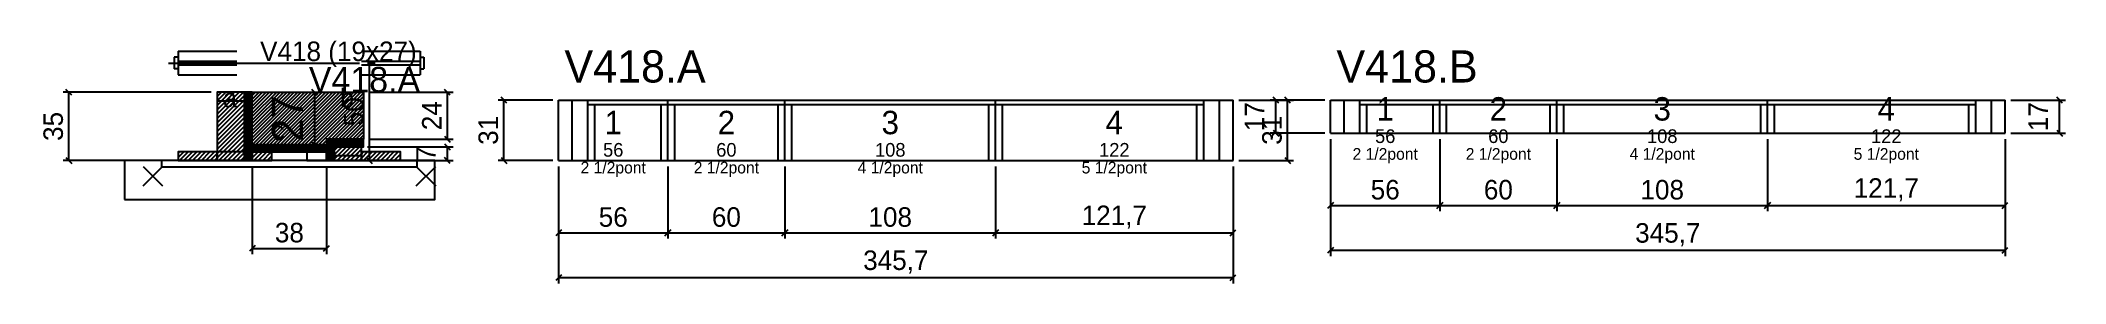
# Model space of a CAD drawing. Extents: x -69 to 969, y -94 to 31.
import ezdxf
from ezdxf.enums import TextEntityAlignment as Align

# ---------------------------------------------------------------- set-up
doc = ezdxf.new("R2010")
doc.units = 0
for name, color, linetype in [('5', 5, 'Continuous'), ('barrote', 126, 'Continuous'), ('CONCRETO', 251, 'Continuous'), ('COTA', 241, 'Continuous'), ('Cota Seção (2x)', 241, 'Continuous'), ('detalhes', 7, 'Continuous'), ('Hachura', 251, 'Continuous'), ('Madeira', 126, 'Continuous'), ('NOMENCLATURA', 7, 'Continuous'), ('Painéis', 200, 'Continuous'), ('presilha', 224, 'Continuous'), ('SARR_2.2x7', 40, 'Continuous'), ('SARR_3.5x7', 81, 'Continuous'), ('SCO-___-LAJ', 224, 'Continuous'), ('TENSOR', 224, 'Continuous'), ('texto', 7, 'Continuous'), ('Texto Seção', 7, 'Continuous')]:
    doc.layers.add(name, color=color, linetype=linetype)
doc.dimstyles.new('PAINEL', dxfattribs={"dimtxt": 10, "dimasz": 3, "dimexe": 3, "dimexo": 3, "dimgap": 3, "dimtad": 1, "dimblk": 'OBLIQUE', "dimblk1": 'OBLIQUE', "dimcen": 2.5, "dimclrd": 4, "dimclre": 4, "dimclrt": 240, "dimazin": 3, "dimtfac": 1, "dimtmove": 0, "dimatfit": 3})
doc.dimstyles.new('SECAO2X', dxfattribs={"dimtxt": 16, "dimasz": 3, "dimexe": 3, "dimexo": 3, "dimgap": 3, "dimtad": 1, "dimblk": 'OBLIQUE', "dimblk1": 'OBLIQUE', "dimcen": 2.5, "dimclrd": 4, "dimclre": 4, "dimclrt": 240, "dimazin": 3, "dimtfac": 1, "dimtmove": 0, "dimatfit": 3})

# ---------------------------------------------------------------- blocks, each defined once
blk = doc.blocks.new('_OBLIQUE')
at = {"color": 0, "linetype": 'BYBLOCK'}
blk.add_line((-0.5, -0.5), (0.5, 0.5), dxfattribs=at)

msp = doc.modelspace()

# ---------------------------------------------------------------- hatches: boundary and pattern name
at = {"layer": 'COTA'}
h = msp.add_hatch(dxfattribs=at)
h.set_pattern_fill('ANSI31', scale=0.4)
h.paths.add_polyline_path([(40, -23), (40, 4), (97, 4), (97, -20), (78, -20), (78, -23)])
at = {"layer": 'Hachura'}
h = msp.add_hatch(dxfattribs=at)
h.set_pattern_fill('ANSI31', scale=0.5)
h.paths.add_polyline_path([(22, -31), (36, -31), (36, 4), (22, 4)])
h = msp.add_hatch(dxfattribs=at)
h.set_pattern_fill('ANSI31', scale=0.5)
h.paths.add_polyline_path([(22, -0.4), (36, -0.4), (36, 4), (22, 4)])
h = msp.add_hatch(dxfattribs=at)
h.set_pattern_fill('SOLID')
h.paths.add_polyline_path([(36, -31), (40, -31), (40, 4), (36, 4)])
h = msp.add_hatch(dxfattribs=at)
h.set_pattern_fill('SOLID')
h.paths.add_polyline_path([(78, -24), (97, -24), (97, -20), (78, -20)])
h = msp.add_hatch(dxfattribs=at)
h.set_pattern_fill('ANSI31', scale=0.5)
h.paths.add_polyline_path([(2, -31), (22, -31), (22, -26.6), (2, -26.6)])
h = msp.add_hatch(dxfattribs=at)
h.set_pattern_fill('SOLID')
h.paths.add_polyline_path([(40, -26.6), (78, -26.6), (78, -23), (40, -23)])
h = msp.add_hatch(dxfattribs=at)
h.set_pattern_fill('ANSI31', scale=0.5)
h.paths.add_polyline_path([(40, -31), (50, -31), (50, -26.6), (40, -26.6)])
h = msp.add_hatch(dxfattribs=at)
h.set_pattern_fill('SOLID')
h.paths.add_polyline_path([(78, -31), (82, -31), (82, -24), (78, -24)])
h = msp.add_hatch(dxfattribs=at)
h.set_pattern_fill('ANSI31', scale=0.5)
h.paths.add_polyline_path([(82, -31), (96, -31), (96, -24), (82, -24)])
h = msp.add_hatch(dxfattribs=at)
h.set_pattern_fill('ANSI31', scale=0.5)
h.paths.add_polyline_path([(82, -28.4), (96, -28.4), (96, -24), (82, -24)])
h = msp.add_hatch(dxfattribs=at)
h.set_pattern_fill('ANSI31', scale=0.5)
h.paths.add_polyline_path([(96, -31), (116, -31), (116, -26.6), (96, -26.6)])

# ---------------------------------------------------------------- linework, layer by layer
for p, q in [((0, 22), (0, 16)), ((2, 22), (0, 22)), ((2, 25), (32, 25)), ((2, 25), (2, 13)), ((96, 25), (126, 25)), ((126, 25), (126, 13)), ((126, 22), (128, 22)), ((128, 22), (128, 16)), ((2, 16), (0, 16)), ((2, 20), (32, 20)), ((2, 18), (32, 18)), ((2, 13), (32, 13)), ((96, 20), (126, 20)), ((96, 18), (126, 18)), ((96, 13), (126, 13)), ((126, 16), (128, 16))]:
    msp.add_line(p, q)
at = {"layer": 'barrote'}
msp.add_lwpolyline([(-25.5, -51), (133.5, -51), (133.5, -31), (-25.5, -31)], close=True, dxfattribs=at)
at = {"layer": 'CONCRETO'}
msp.add_lwpolyline([(40, -23), (40, 4), (97, 4), (97, -20), (78, -20), (78, -23)], close=True, dxfattribs=at)
at = {"layer": 'Madeira'}
for points in [[(22, -31), (36, -31), (36, 4), (22, 4)], [(22, -0.4), (36, -0.4), (36, 4), (22, 4)], [(2, -31), (22, -31), (22, -26.6), (2, -26.6)], [(22, -31), (36, -31), (36, -26.6), (22, -26.6)], [(40, -31), (50, -31), (50, -26.6), (40, -26.6)], [(68, -31), (78, -31), (78, -26.6), (68, -26.6)], [(82, -31), (96, -31), (96, -24), (82, -24)], [(82, -28.4), (96, -28.4), (96, -24), (82, -24)], [(96, -31), (116, -31), (116, -26.6), (96, -26.6)]]:
    msp.add_lwpolyline(points, close=True, dxfattribs=at)
at = {"layer": 'Painéis'}
for p, q in [((197, 0), (253, 0)), ((197, -31), (197, 0)), ((253, -31), (253, 0)), ((253, -31), (253, 0)), ((253, 0), (313, 0)), ((253, -31), (253, 0)), ((313, -31), (313, 0)), ((313, -31), (313, 0)), ((313, 0), (421, 0)), ((313, -31), (313, 0)), ((421, -31), (421, 0)), ((421, -31), (421, 0)), ((421, 0), (542.7, 0)), ((421, -31), (421, 0)), ((542.7, -31), (542.7, 0)), ((592.7, 0), (648.7, 0)), ((592.7, -17), (592.7, 0)), ((648.7, -17), (648.7, 0)), ((648.7, -17), (648.7, 0)), ((648.7, 0), (708.7, 0)), ((648.7, -17), (648.7, 0)), ((708.7, -17), (708.7, 0)), ((708.7, -17), (708.7, 0)), ((708.7, 0), (816.7, 0)), ((708.7, -17), (708.7, 0)), ((816.7, -17), (816.7, 0)), ((816.7, -17), (816.7, 0)), ((816.7, 0), (938.4, 0)), ((816.7, -17), (816.7, 0)), ((938.4, -17), (938.4, 0)), ((592.7, -17), (648.7, -17)), ((648.7, -17), (708.7, -17)), ((708.7, -17), (816.7, -17)), ((816.7, -17), (938.4, -17)), ((197, -31), (253, -31)), ((253, -31), (313, -31)), ((313, -31), (421, -31)), ((421, -31), (542.7, -31))]:
    msp.add_line(p, q, dxfattribs=at)
for points in [[(36, -31), (40, -31), (40, 4), (36, 4)], [(78, -24), (97, -24), (97, -20), (78, -20)], [(40, -26.6), (78, -26.6), (78, -23), (40, -23)], [(78, -31), (82, -31), (82, -24), (78, -24)]]:
    msp.add_lwpolyline(points, close=True, dxfattribs=at)
at = {"layer": 'presilha'}
for p, q in [((-16, -44), (-6, -34)), ((-16, -34), (-6, -44)), ((124, -44), (134, -34)), ((124, -34), (134, -44))]:
    msp.add_line(p, q, dxfattribs=at)
at = {"layer": 'SARR_2.2x7'}
for p, q in [((204, -31), (204, 0)), ((535.7, -31), (535.7, 0)), ((599.7, -17), (599.7, 0)), ((931.4, -17), (931.4, 0)), ((212, -2.2), (253, -2.2)), ((253, -2.2), (313, -2.2)), ((313, -2.2), (421, -2.2)), ((421, -2.2), (527.7, -2.2)), ((607.7, -2.2), (648.7, -2.2)), ((648.7, -2.2), (708.7, -2.2)), ((708.7, -2.2), (816.7, -2.2)), ((816.7, -2.2), (923.4, -2.2))]:
    msp.add_line(p, q, dxfattribs=at)
at = {"layer": 'SARR_3.5x7'}
for p, q in [((212, -31), (212, 0)), ((253, -31), (253, 0)), ((253, -31), (253, 0)), ((313, -31), (313, 0)), ((313, -31), (313, 0)), ((421, -31), (421, 0)), ((421, -31), (421, 0)), ((527.7, -31), (527.7, 0)), ((607.7, -17), (607.7, 0)), ((648.7, -17), (648.7, 0)), ((648.7, -17), (648.7, 0)), ((708.7, -17), (708.7, 0)), ((708.7, -17), (708.7, 0)), ((816.7, -17), (816.7, 0)), ((816.7, -17), (816.7, 0)), ((923.4, -17), (923.4, 0)), ((215.5, -31), (215.5, -2.2)), ((249.5, -31), (249.5, -2.2)), ((256.5, -31), (256.5, -2.2)), ((309.5, -31), (309.5, -2.2)), ((316.5, -31), (316.5, -2.2)), ((417.5, -31), (417.5, -2.2)), ((424.5, -31), (424.5, -2.2)), ((524.2, -31), (524.2, -2.2)), ((611.2, -17), (611.2, -2.2)), ((645.2, -17), (645.2, -2.2)), ((652.2, -17), (652.2, -2.2)), ((705.2, -17), (705.2, -2.2)), ((712.2, -17), (712.2, -2.2)), ((813.2, -17), (813.2, -2.2)), ((820.2, -17), (820.2, -2.2)), ((919.9, -17), (919.9, -2.2)), ((607.7, -17), (611.2, -17)), ((645.2, -17), (648.7, -17)), ((648.7, -17), (652.2, -17)), ((705.2, -17), (708.7, -17)), ((708.7, -17), (712.2, -17)), ((813.2, -17), (816.7, -17)), ((816.7, -17), (820.2, -17)), ((919.9, -17), (923.4, -17)), ((212, -31), (215.5, -31)), ((249.5, -31), (253, -31)), ((253, -31), (256.5, -31)), ((309.5, -31), (313, -31)), ((313, -31), (316.5, -31)), ((417.5, -31), (421, -31)), ((421, -31), (424.5, -31)), ((524.2, -31), (527.7, -31))]:
    msp.add_line(p, q, dxfattribs=at)
at = {"layer": 'SCO-___-LAJ'}
msp.add_lwpolyline([(-6.5, -34.2), (124.5, -34.2), (124.5, -31), (-6.5, -31)], close=True, dxfattribs=at)
at = {"layer": 'TENSOR'}
msp.add_line((-3, 19), (95, 19), dxfattribs=at)

# ---------------------------------------------------------------- texts
at = {"layer": '5'}
for s, height, p in [('1', 12, (620.7, -4.5)), ('2', 12, (678.7, -4.5)), ('3', 12, (762.7, -4.5)), ('4', 12, (877.55, -4.5)), ('1', 12, (225, -11.5)), ('2', 12, (283, -11.5)), ('3', 12, (367, -11.5)), ('4', 12, (481.85, -11.5)), ('56', 7, (620.7, -18.5)), ('60', 7, (678.7, -18.5)), ('108', 7, (762.7, -18.5)), ('122', 7, (877.55, -18.5)), ('56', 7, (225, -25.5)), ('60', 7, (283, -25.5)), ('108', 7, (367, -25.5)), ('122', 7, (481.85, -25.5))]:
    msp.add_text(s, height=height, dxfattribs=at).set_placement(p, align=Align.MIDDLE_CENTER)
at = {"layer": 'detalhes'}
for s, p in [('a', (25, -3.7)), ('b', (85, -3.7)), ('c', (50, -20.5))]:
    msp.add_text(s, height=9.6, dxfattribs=at).set_placement(p)
at = {"layer": 'NOMENCLATURA'}
for s, p in [('V418.A', (200, 9)), ('V418.B', (595.7, 9))]:
    msp.add_text(s, height=16.5, dxfattribs=at).set_placement(p)
at = {"layer": 'texto', "char_height": 6, "attachment_point": 5}
for s, insert in [('2 1/2pont', (620.7, -28.5)), ('2 1/2pont', (678.7, -28.5)), ('4 1/2pont', (762.7, -28.5)), ('5 1/2pont', (877.55, -28.5)), ('2 1/2pont', (225, -35.5)), ('2 1/2pont', (283, -35.5)), ('4 1/2pont', (367, -35.5)), ('5 1/2pont', (481.85, -35.5))]:
    msp.add_mtext(s, dxfattribs=dict(at, insert=insert))
at = {"layer": 'Texto Seção'}
for s, height, p in [('V418 (19x27)', 10, (44, 20)), ('V418.A', 13, (69, 4))]:
    msp.add_text(s, height=height, dxfattribs=at).set_placement(p)

# ---------------------------------------------------------------- dimensions: what is measured, and where the dimension line sits
at = {"layer": 'COTA'}
for base, p1, p2 in [((100, -31), (96, -31), (96, 19)), ((-54, -31), (2, -31), (22, 4)), ((140, -20), (97, -20), (97, 4)), ((169, -31), (197, -31), (197, 0)), ((570.7, -31), (542.7, -31), (542.7, 0)), ((564.7, -17), (592.7, -17), (592.7, 0)), ((966.4, -17), (938.4, -17), (938.4, 0)), ((140, -31), (96, -31), (96, -24))]:
    msp.add_linear_dim(base=base, p1=p1, p2=p2, angle=90, dimstyle='PAINEL', dxfattribs=at).render()
for base, p1, p2 in [((592.7, -54), (592.7, -17), (648.7, -17)), ((592.7, -77), (592.7, -17), (938.4, -17)), ((648.7, -54), (648.7, -17), (708.7, -17)), ((708.7, -54), (708.7, -17), (816.7, -17)), ((816.7, -54), (816.7, -17), (938.4, -17)), ((40, -76), (40, -31), (78, -31)), ((197, -68), (197, -31), (253, -31)), ((197, -91), (197, -31), (542.7, -31)), ((253, -68), (253, -31), (313, -31)), ((313, -68), (313, -31), (421, -31)), ((421, -68), (421, -31), (542.7, -31))]:
    msp.add_linear_dim(base=base, p1=p1, p2=p2, dimstyle='PAINEL', dxfattribs=at).render()
at = {"layer": 'Cota Seção (2x)'}
msp.add_linear_dim(base=(72, -23), p1=(40, -23), p2=(40, 4), angle=90, dimstyle='SECAO2X', dxfattribs=at).render()

doc.saveas('drawing.dxf')
